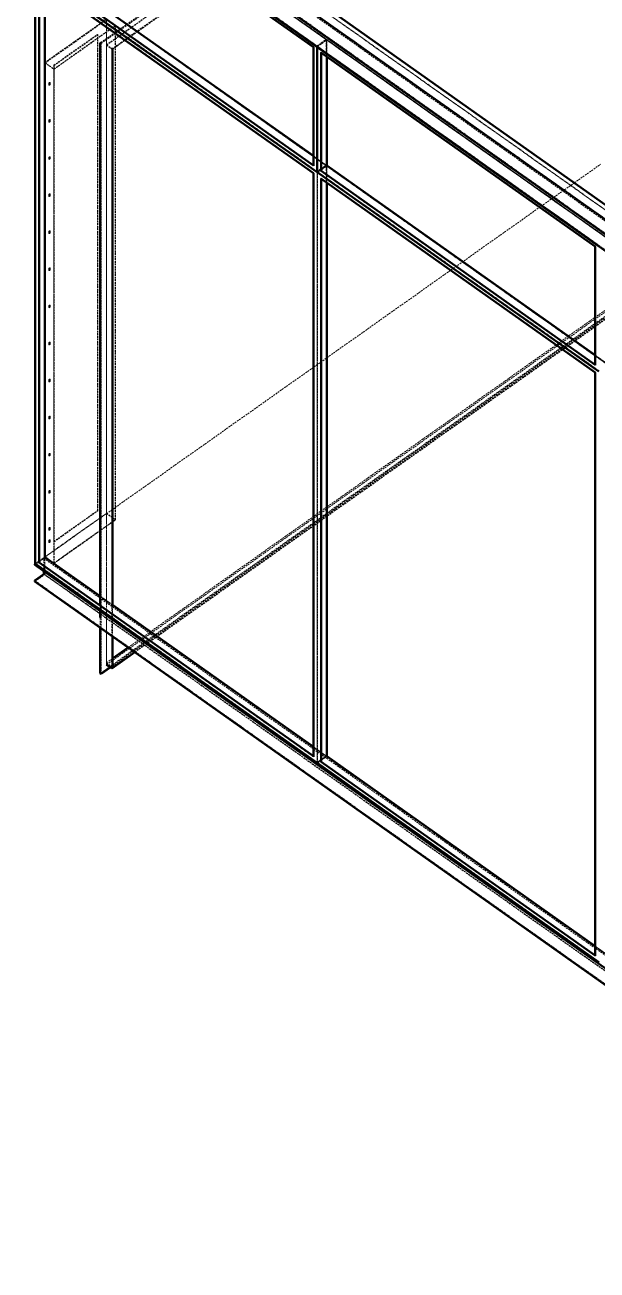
# Model space of a CAD drawing. Header units: millimetres. Extents: x 909 to 14018, y 345 to 10005.
# Drawn here: x 1117 to 2345, y 1130 to 3801 of the extents above; entities that cross this region are included whole.
import ezdxf

# ---------------------------------------------------------------- set-up
doc = ezdxf.new("R2010")
doc.units = ezdxf.units.MM
doc.linetypes.add('Hidden', pattern=[15, 5, -3, 5, -2])
for name, color, linetype, lineweight in [('Default', 7, 'Continuous', 50), ('Edges', 7, 'Hidden', 15), ('HiddenEdges', 2, 'Hidden', 15), ('HiddenSilhouettes', 2, 'Hidden', 15), ('HiddenWires', 7, 'Hidden', 15), ('Silhouettes', 7, 'Continuous', 50), ('Wires', 7, 'Hidden', 15)]:
    doc.layers.add(name, color=color, linetype=linetype, lineweight=lineweight)

# ---------------------------------------------------------------- blocks, each defined once
blk = doc.blocks.new('Isometric')
at = {"layer": 'Edges'}
for points in [[(-2319.3, 1424.8), (-70.7, -165.2)], [(-2319.3, 1377.4), (-70.7, -212.6)], [(-2279, -691.2), (-2279, 977.6)], [(-1456.6, 881.7), (-650.5, 311.7)], [(-2103.6, 795), (-2101.5, 793.5)], [(-2086, 789), (-2070.4, 778)], [(-1472.9, 428.8), (-688, -126.2)], [(-1472.9, -1261.2), (-1472.9, 407.6)], [(-2278.2, -686.6), (-2261.9, -675.1)], [(-2291, -695.3), (495, -2665.3)], [(-2279, -691.2), (-2278.2, -690.6)], [(-2291, -742.7), (495, -2712.7)], [(-1472.9, -1261.2), (-688, -1816.2)]]:
    blk.add_lwpolyline(points, dxfattribs=at)
for points in [[(-2267, 1377.4, 0), (-70.7, -175.6, 0)], [(-2279, 998.8, 0), (-1494.1, 443.8, 0)], [(-2101.5, -815.5, 0), (-2101.5, 793.5, 0)], [(-2086, -799.5, 0), (-2086, 789, 0)], [(-2070.4, -810.5, 0), (-2070.4, 778, 0)], [(-1472.9, 428.8, 0), (-1472.9, 768.2, 0)], [(-2261.9, 738.3, 0), (-2236.7, 720.5, 0)], [(-2236.7, -692.9, 0), (-2236.7, 720.5, 0)], [(-1472.9, 428.8, 0), (-1472.1, 429.4, 0)], [(-1472.1, 433.4, 0), (-1455.8, 444.9, 0)], [(-1483.5, -1264.3, 0), (-1483.5, 425.7, 0)], [(-2279, -691.2, 0), (-1494.1, -1246.2, 0)], [(-2264.9, -724.2, 0), (-2103.6, -838.2, 0)], [(-2101.5, -848.4, 0), (-2101.5, -831.4, 0)], [(-2086, -850.7, 0), (-2086, -842.4, 0)], [(-2086, -850.7, 0), (495, -2675.7, 0)], [(-2070.4, -861.7, 0), (-2070.4, -853.4, 0)], [(-2101.5, -1009.6, 0), (-2101.5, -878.8, 0)], [(-2086, -983.1, 0), (-2086, -889.8, 0)], [(-2070.4, -994.1, 0), (-2070.4, -900.8, 0)], [(-2068.3, -990.4, 0), (-2006, -946.4, 0)], [(-1472.1, -1256.6, 0), (-1455.8, -1245.1, 0)], [(-1472.9, -1261.2, 0), (-1472.1, -1260.6, 0)]]:
    blk.add_polyline3d(points, dxfattribs=at)
at = {"layer": 'HiddenEdges'}
for points in [[(-2086, 789.8), (-318.2, 2039.8)], [(-2289.6, 1356.3), (-1483.5, 786.3)], [(-2262.7, 1375.3), (-70.7, -174.7)], [(-2262.7, 1374.5), (-1456.6, 804.5)], [(-2278.2, 1338.8), (-1493.3, 783.8)], [(-2086, 789), (-1695.1, 1065.3)], [(-2070.4, 778), (-1679.6, 1054.3)], [(-2261.9, 1013.2), (-1457.5, 444.4)], [(-1454.9, 880.8), (-650.5, 312)], [(-1435.4, 880.8), (-650.5, 325.8)], [(-2236.7, 720.5), (-2059.9, 845.5)], [(-2236.7, 731.3), (-2112, 819.5)], [(-1454.9, 854.8), (-650.5, 286)], [(-2086, 789.8), (-2068.3, 777.3)], [(-1494.1, 783.2), (-1493.3, 783.8)], [(-1483.5, 786.3), (-1456.6, 805.3)], [(-1483.5, 786.7), (-1457.5, 805.1)], [(-1483.5, 786.3), (-677.4, 216.3)], [(-1481.8, 785.5), (-677.4, 216.7)], [(-1456.6, 804.5), (-1455.8, 805.1)], [(-1455.8, 803.9), (-651.4, 235.1)], [(-1472.1, 768.8), (-687.2, 213.8)], [(-2262.7, 738.9), (-2261.9, 738.3)], [(-2250.7, 679.4), (-2250.5, 680.2)], [(-2250.7, 679.4), (-2250.7, 675.8)], [(-2250.5, 680.2), (-2250, 681.1)], [(-2249.3, 681.8), (-2248.6, 682.1)], [(-2249.3, 681.8), (-2248.5, 681.2)], [(-2248.6, 682.1), (-2247.8, 681.5)], [(-2248.6, 682.1), (-2248.1, 682)], [(-2247.2, 681.4), (-2247, 680.8)], [(-2247.2, 676.4), (-2247, 677.2)], [(-2247, 677.2), (-2247, 678.7)], [(-2250.7, 675.8), (-2250.5, 675.3)], [(-2250, 675.1), (-2249.2, 674.5)], [(-2249.3, 675.4), (-2248.5, 674.8)], [(-2249.2, 674.5), (-2248.5, 674.8)], [(-2248.5, 674.8), (-2247.8, 675.5)], [(-2250.7, 573.3), (-2250.5, 574.2)], [(-2250.7, 573.3), (-2250.7, 569.8)], [(-2250.5, 574.2), (-2250, 575)], [(-2249.3, 575.7), (-2248.6, 576)], [(-2249.3, 575.7), (-2248.5, 575.1)], [(-2248.6, 576), (-2247.8, 575.4)], [(-2247.8, 569.5), (-2247.2, 570.3)], [(-2247.2, 575.3), (-2247, 574.7)], [(-2247.2, 570.3), (-2247, 571.2)], [(-2247, 574.7), (-2247, 571.2)], [(-2250.7, 569.8), (-2250.5, 569.2)], [(-2250, 569.1), (-2249.2, 568.5)], [(-2249.7, 568.6), (-2249.2, 568.5)], [(-2249.3, 569.4), (-2248.5, 568.8)], [(-2249.2, 568.5), (-2248.5, 568.8)], [(-2248.5, 568.8), (-2247.8, 569.5)], [(-2250.7, 467.3), (-2250.5, 468.1)], [(-2250.7, 467.3), (-2250.7, 463.7)], [(-2250.7, 463.7), (-2250.5, 463.1)], [(-2249.3, 469.7), (-2248.6, 470)], [(-2249.3, 469.7), (-2248.5, 469.1)], [(-2249.3, 463.3), (-2248.5, 462.7)], [(-2248.6, 470), (-2247.8, 469.4)], [(-2248.5, 462.7), (-2247.8, 463.4)], [(-2247.8, 463.4), (-2247.2, 464.3)], [(-2247.2, 469.2), (-2247, 468.7)], [(-2247.2, 464.3), (-2247, 465.1)], [(-2247, 468.7), (-2247, 465.1)], [(-2250, 463), (-2249.2, 462.4)], [(-2249.7, 462.5), (-2249.2, 462.4)], [(-2249.2, 462.4), (-2248.5, 462.7)], [(-1483.5, 425.7), (-1456.6, 444.7)], [(-1483.5, 426), (-1457.5, 444.4)], [(-1481.8, 426.5), (-1472.1, 433.4)], [(-1494.1, 422.6), (-1493.3, 423.2)], [(-1472.1, 408.2), (-687.2, -146.8)], [(-2250.7, 361.2), (-2250.5, 362)], [(-2250.7, 361.2), (-2250.7, 357.7)], [(-2250.7, 357.7), (-2250.5, 357.1)], [(-2250.5, 362), (-2250, 362.9)], [(-2250, 356.9), (-2249.2, 356.3)], [(-2249.3, 363.6), (-2248.6, 363.9)], [(-2249.3, 363.6), (-2248.5, 363)], [(-2249.3, 357.2), (-2248.5, 356.6)], [(-2249.2, 356.3), (-2248.5, 356.6)], [(-2248.6, 363.9), (-2247.8, 363.3)], [(-2248.5, 356.6), (-2247.8, 357.3)], [(-2247.8, 357.3), (-2247.2, 358.2)], [(-2247.2, 363.2), (-2247, 362.6)], [(-2247.2, 358.2), (-2247, 359.1)], [(-2247, 362.6), (-2247, 359.1)], [(-2250.7, 255.1), (-2250.5, 256)], [(-2250.7, 255.1), (-2250.7, 251.6)], [(-2250.7, 251.6), (-2250.5, 251)], [(-2250.5, 256), (-2250, 256.8)], [(-2250, 250.9), (-2249.2, 250.3)], [(-2249.7, 250.4), (-2249.2, 250.3)], [(-2249.3, 257.5), (-2248.6, 257.8)], [(-2249.3, 257.5), (-2248.5, 256.9)], [(-2249.3, 251.2), (-2248.5, 250.6)], [(-2249.2, 250.3), (-2248.5, 250.6)], [(-2248.6, 257.8), (-2247.8, 257.2)], [(-2248.5, 250.6), (-2247.8, 251.3)], [(-2247.2, 252.1), (-2247, 253)], [(-2247, 256.5), (-2247, 254.5)], [(-2103.6, -1008.1), (-300.5, 266.9)], [(-688, 213.2), (-687.2, 213.8)], [(-2250.7, 149.1), (-2250.5, 149.9)], [(-2250.7, 149.1), (-2250.7, 145.5)], [(-2250, 144.8), (-2249.2, 144.2)], [(-2249.7, 144.3), (-2249.2, 144.2)], [(-2249.3, 151.5), (-2248.6, 151.8)], [(-2249.3, 151.5), (-2248.5, 150.9)], [(-2249.3, 145.1), (-2248.5, 144.5)], [(-2249.2, 144.2), (-2248.5, 144.5)], [(-2248.6, 151.8), (-2247.8, 151.2)], [(-2248.5, 144.5), (-2247.8, 145.2)], [(-2247.8, 145.2), (-2247.2, 146.1)], [(-2247.2, 151), (-2247, 150.5)], [(-2247.2, 146.1), (-2247, 146.9)], [(-2247, 150.5), (-2247, 146.9)], [(-2006, -946.4), (-428.1, 169.4)], [(-2250.7, 43), (-2250.5, 43.8)], [(-2250.7, 43), (-2250.7, 39.5)], [(-2250.7, 39.5), (-2250.5, 38.9)], [(-2250.5, 43.8), (-2249.7, 43.2)], [(-2250, 44.7), (-2249.2, 44.1)], [(-2250, 38.7), (-2249.2, 38.1)], [(-2249.3, 45.4), (-2248.6, 45.7)], [(-2249.2, 38.1), (-2248.5, 38.4)], [(-2248.6, 45.7), (-2248.1, 45.6)], [(-2248.6, 39.7), (-2247.8, 39.1)], [(-2248.5, 38.4), (-2247.8, 39.1)], [(-2248.1, 40.6), (-2247.2, 40)], [(-2247.8, 39.1), (-2247.2, 40)], [(-2247.2, 45), (-2247, 44.4)], [(-2247.2, 40), (-2247, 40.9)], [(-2247, 44.4), (-2247, 40.9)], [(-2250.7, -63.1), (-2250.5, -62.2)], [(-2250.7, -63.1), (-2250.7, -66.6)], [(-2250.7, -66.6), (-2250.5, -67.2)], [(-2250.5, -62.2), (-2250, -61.4)], [(-2250.5, -62.2), (-2249.7, -62.8)], [(-2250, -61.4), (-2249.2, -62)], [(-2250, -67.3), (-2249.2, -67.9)], [(-2249.3, -60.7), (-2248.6, -60.4)], [(-2249.2, -67.9), (-2248.5, -67.6)], [(-2248.6, -60.4), (-2247.8, -61)], [(-2248.6, -66.3), (-2247.8, -66.9)], [(-2248.5, -67.6), (-2247.8, -66.9)], [(-2248.1, -65.5), (-2247.2, -66.1)], [(-2247.8, -66.9), (-2247.2, -66.1)], [(-2247.2, -61.1), (-2247, -61.7)], [(-2247.2, -66.1), (-2247, -65.2)], [(-2247, -61.7), (-2247, -65.2)], [(-2250.7, -169.1), (-2250.7, -172.7)], [(-2250.7, -172.7), (-2250.5, -173.3)], [(-2250.5, -168.3), (-2250, -167.4)], [(-2250.5, -168.3), (-2249.7, -168.9)], [(-2250, -167.4), (-2249.2, -168)], [(-2250, -173.4), (-2249.2, -174)], [(-2249.3, -166.7), (-2248.6, -166.4)], [(-2249.2, -174), (-2248.5, -173.7)], [(-2248.6, -166.4), (-2247.8, -167)], [(-2248.6, -172.4), (-2247.8, -173)], [(-2248.5, -173.7), (-2247.8, -173)], [(-2248.1, -171.5), (-2247.2, -172.1)], [(-2247.8, -173), (-2247.2, -172.1)], [(-2247.2, -167.2), (-2247, -167.7)], [(-2247.2, -172.1), (-2247, -171.3)], [(-2247, -171.3), (-2247, -167.7)], [(-688, -147.4), (-687.2, -146.8)], [(-2250.7, -275.2), (-2250.7, -278.7)], [(-2250.7, -278.7), (-2250.5, -279.3)], [(-2250.5, -274.4), (-2250, -273.5)], [(-2250.5, -274.4), (-2249.7, -275)], [(-2250, -273.5), (-2249.2, -274.1)], [(-2250, -279.5), (-2249.2, -280.1)], [(-2249.3, -272.8), (-2248.6, -272.5)], [(-2249.2, -280.1), (-2248.5, -279.8)], [(-2248.6, -272.5), (-2247.8, -273.1)], [(-2248.6, -278.5), (-2247.8, -279.1)], [(-2248.5, -279.8), (-2247.8, -279.1)], [(-2248.1, -277.6), (-2247.2, -278.2)], [(-2247.8, -279.1), (-2247.2, -278.2)], [(-2247.2, -273.2), (-2247, -273.8)], [(-2247.2, -278.2), (-2247, -277.3)], [(-2247, -273.8), (-2247, -277.3)], [(-2250.7, -381.3), (-2250.7, -384.8)], [(-2250.7, -384.8), (-2250.5, -385.4)], [(-2250.5, -380.4), (-2250, -379.6)], [(-2250.5, -380.4), (-2249.7, -381)], [(-2250, -385.5), (-2249.2, -386.1)], [(-2249.3, -378.9), (-2248.6, -378.6)], [(-2249.3, -378.9), (-2248.5, -379.5)], [(-2249.3, -385.2), (-2248.5, -385.8)], [(-2249.2, -386.1), (-2248.5, -385.8)], [(-2248.6, -378.6), (-2247.8, -379.2)], [(-2248.5, -385.8), (-2247.8, -385.1)], [(-2247.8, -385.1), (-2247.2, -384.3)], [(-2247.2, -379.3), (-2247, -379.9)], [(-2247.2, -384.3), (-2247, -383.4)], [(-2247, -379.9), (-2247, -383.4)], [(-2250.7, -487.3), (-2250.7, -490.9)], [(-2250.7, -490.9), (-2250.5, -491.4)], [(-2250.5, -486.5), (-2250, -485.6)], [(-2249.3, -484.9), (-2248.6, -484.6)], [(-2249.2, -492.2), (-2248.5, -491.9)], [(-2248.6, -484.6), (-2248.1, -484.8)], [(-2248.6, -484.6), (-2247.8, -485.2)], [(-2248.1, -489.7), (-2247.2, -490.3)], [(-2247.8, -491.2), (-2247.2, -490.3)], [(-2247.2, -485.4), (-2247, -485.9)], [(-2247.2, -490.3), (-2247, -489.5)], [(-2247, -485.9), (-2247, -489.5)], [(-2235.9, -631.5), (-2111.1, -543.3)], [(-2235.9, -692.3), (-2060.8, -568.5)], [(-2086, -550.3), (-2059.9, -568.7)], [(-2250.7, -593.4), (-2250.5, -592.6)], [(-2250.7, -593.4), (-2250.7, -596.9)], [(-2250.7, -596.9), (-2250.5, -597.5)], [(-2249.3, -591), (-2248.6, -590.7)], [(-2249.3, -591), (-2248.5, -591.6)], [(-2249.3, -597.4), (-2248.5, -598)], [(-2249.2, -598.3), (-2248.5, -598)], [(-2248.5, -598), (-2247.8, -597.3)], [(-2247.8, -597.3), (-2247.2, -596.4)], [(-2247.2, -591.4), (-2247, -592)], [(-2247.2, -596.4), (-2247, -595.5)], [(-2247, -595.5), (-2247, -592)], [(-2250.7, -628.8), (-2250.5, -627.9)], [(-2250.7, -628.8), (-2250.7, -632.3)], [(-2250.7, -632.3), (-2250.5, -632.9)], [(-2250.5, -627.9), (-2250, -627)], [(-2250, -627), (-2249.2, -627.6)], [(-2249.7, -633.5), (-2249.2, -633.6)], [(-2249.3, -626.3), (-2248.6, -626)], [(-2249.2, -633.6), (-2248.5, -633.3)], [(-2248.6, -626), (-2248.1, -626.2)], [(-2248.5, -633.3), (-2247.8, -632.6)], [(-2248.1, -631.1), (-2247.2, -631.7)], [(-2247.8, -632.6), (-2247.2, -631.7)], [(-2247.2, -626.8), (-2247, -627.4)], [(-2247, -627.4), (-2247, -630.9)], [(-2262.7, -676.2), (-2261.9, -675.6)], [(-2261.9, -675.6), (-1455.8, -1245.6)], [(-2291, -697.4), (-2264.9, -678.9)], [(-2287.9, -693.5), (-2278.2, -686.6)], [(-2103.6, -838.2), (-2086, -850.7)], [(-1456.6, -1245.3), (-650.5, -1815.3)], [(-1455.8, -1245.6), (-649.7, -1815.6)]]:
    blk.add_lwpolyline(points, dxfattribs=at)
for points in [[(-2287.9, 1355.5, 0), (-1483.5, 786.7, 0)], [(-2261.9, 1373.9, 0), (-1457.5, 805.1, 0)], [(-2101.5, 793.5, 0), (-1706.1, 1073.1, 0)], [(-2262.7, -675.3, 0), (-2262.7, 1014.7, 0)], [(-2262.7, 1014.7, 0), (-1456.6, 444.7, 0)], [(-2261.9, -675.6, 0), (-2261.9, 1014.4, 0)], [(-2261.9, 1014.4, 0), (-1455.8, 444.4, 0)], [(-2287.9, 994.8, 0), (-1483.5, 426, 0)], [(-2278.2, 978.2, 0), (-1493.3, 423.2, 0)], [(-2086, -550.3, 0), (-2086, 863.9, 0)], [(-2086, 763.5, 0), (-2086, 861.9, 0)], [(-2060.8, -568.5, 0), (-2060.8, 844.1, 0)], [(-2111.1, -543.3, 0), (-2111.1, 818.9, 0)], [(-2086, -977.9, 0), (-2086, 789.8, 0)], [(-1493.3, 444.4, 0), (-1493.3, 783.8, 0)], [(-1483.5, 427.7, 0), (-1483.5, 786.7, 0)], [(-1457.5, 446.1, 0), (-1457.5, 805.1, 0)], [(-1456.6, 444.7, 0), (-1456.6, 805.3, 0)], [(-1456.6, 804.5, 0), (-650.5, 234.5, 0)], [(-2261, 738.1, 0), (-2235.9, 720.3, 0)], [(-2236.7, 731.3, 0), (-2235.9, 730.7, 0)], [(-2236.7, -630.9, 0), (-2236.7, 731.3, 0)], [(-2250, 681.1, 0), (-2249.3, 681.8, 0)], [(-2247, 680.8, 0), (-2247, 678.7, 0)], [(-2249.7, 674.7, 0), (-2249.2, 674.5, 0)], [(-2247.8, 675.5, 0), (-2247.2, 676.4, 0)], [(-2250, 575, 0), (-2249.3, 575.7, 0)], [(-2248.6, 576, 0), (-2248.1, 575.9, 0)], [(-2250.5, 468.1, 0), (-2250, 469, 0)], [(-2250, 469, 0), (-2249.3, 469.7, 0)], [(-2248.6, 470, 0), (-2248.1, 469.8, 0)], [(-1457.5, -1243.9, 0), (-1457.5, 444.4, 0)], [(-1456.6, 444.7, 0), (-650.5, -125.3, 0)], [(-1455.8, 444.4, 0), (-649.7, -125.6, 0)], [(-1455.8, 443.2, 0), (-651.4, -125.6, 0)], [(-1493.3, -1245.6, 0), (-1493.3, 423.2, 0)], [(-1483.5, -1262.3, 0), (-1483.5, 426, 0)], [(-1481.8, 424.8, 0), (-677.4, -144, 0)], [(-2250, 362.9, 0), (-2249.3, 363.6, 0)], [(-2249.7, 356.5, 0), (-2249.2, 356.3, 0)], [(-2248.6, 363.9, 0), (-2248.1, 363.8, 0)], [(-2250, 256.8, 0), (-2249.3, 257.5, 0)], [(-2248.6, 257.8, 0), (-2248.1, 257.7, 0)], [(-2247.8, 251.3, 0), (-2247.2, 252.1, 0)], [(-2247.2, 257.1, 0), (-2247, 256.5, 0)], [(-2247, 253, 0), (-2247, 254.5, 0)], [(-687.2, -125.6, 0), (-687.2, 213.8, 0)], [(-2250.7, 145.5, 0), (-2250.5, 144.9, 0)], [(-2250.5, 149.9, 0), (-2250, 150.8, 0)], [(-2250, 150.8, 0), (-2249.3, 151.5, 0)], [(-2248.6, 151.8, 0), (-2248.1, 151.6, 0)], [(-2250.5, 43.8, 0), (-2250, 44.7, 0)], [(-2250, 44.7, 0), (-2249.3, 45.4, 0)], [(-2249.7, 38.3, 0), (-2249.2, 38.1, 0)], [(-2248.6, 45.7, 0), (-2247.8, 45.1, 0)], [(-2250, -61.4, 0), (-2249.3, -60.7, 0)], [(-2249.7, -67.8, 0), (-2249.2, -67.9, 0)], [(-2248.6, -60.4, 0), (-2248.1, -60.5, 0)], [(-2250.7, -169.1, 0), (-2250.5, -168.3, 0)], [(-2250, -167.4, 0), (-2249.3, -166.7, 0)], [(-2249.7, -173.9, 0), (-2249.2, -174, 0)], [(-2248.6, -166.4, 0), (-2248.1, -166.6, 0)], [(-687.2, -1815.6, 0), (-687.2, -146.8, 0)], [(-2250.7, -275.2, 0), (-2250.5, -274.4, 0)], [(-2250, -273.5, 0), (-2249.3, -272.8, 0)], [(-2249.7, -279.9, 0), (-2249.2, -280.1, 0)], [(-2248.6, -272.5, 0), (-2248.1, -272.6, 0)], [(-2250.7, -381.3, 0), (-2250.5, -380.4, 0)], [(-2250, -379.6, 0), (-2249.3, -378.9, 0)], [(-2249.7, -386, 0), (-2249.2, -386.1, 0)], [(-2248.6, -378.6, 0), (-2248.1, -378.7, 0)], [(-2250.7, -487.3, 0), (-2250.5, -486.5, 0)], [(-2250.5, -486.5, 0), (-2249.7, -487.1, 0)], [(-2250, -485.6, 0), (-2249.3, -484.9, 0)], [(-2249.7, -492, 0), (-2249.2, -492.2, 0)], [(-2248.5, -491.9, 0), (-2247.8, -491.2, 0)], [(-2262.7, -675.3, 0), (-2086, -550.3, 0)], [(-2261, -674.5, 0), (-2086, -550.7, 0)], [(-2112, -542.7, 0), (-2111.1, -543.3, 0)], [(-2086, -550.7, 0), (-2060.8, -568.5, 0)], [(-2250.5, -592.6, 0), (-2250, -591.7, 0)], [(-2250, -591.7, 0), (-2249.3, -591, 0)], [(-2249.7, -598.1, 0), (-2249.2, -598.3, 0)], [(-2248.6, -590.7, 0), (-2248.1, -590.8, 0)], [(-2250, -627, 0), (-2249.3, -626.3, 0)], [(-2250, -633, 0), (-2249.2, -633.6, 0)], [(-2247.2, -631.7, 0), (-2247, -630.9, 0)], [(-2262.7, -724.8, 0), (-2262.7, -675.3, 0)], [(-2236.7, -693.7, 0), (-2236.7, -692.9, 0)], [(-2291, -744.8, 0), (-2262.7, -724.8, 0)], [(-2262.7, -724.8, 0), (495, -2674.8, 0)], [(-2101.5, -831.4, 0), (-2101.5, -815.5, 0)], [(-2086, -842.4, 0), (-2086, -799.5, 0)], [(-2070.4, -853.4, 0), (-2070.4, -810.5, 0)], [(-2101.5, -878.8, 0), (-2101.5, -848.4, 0)], [(-2086, -889.8, 0), (-2086, -850.7, 0)], [(-2070.4, -900.8, 0), (-2070.4, -861.7, 0)], [(-1456.6, -1246.2, 0), (-1456.6, -1187.7, 0)], [(-1481.8, -1263.5, 0), (-1472.1, -1256.6, 0)]]:
    blk.add_polyline3d(points, dxfattribs=at)
at = {"layer": 'HiddenSilhouettes'}
for points in [[(-2267, 1422.7), (-70.7, -130.3)], [(-2261.9, 1375.1), (-1455.8, 805.1)], [(-2101.9, 796.3), (-1708.3, 1074.6)], [(-2262.7, 738.9), (-2086, 863.9)], [(-2261, 738.1), (-2086, 861.9)], [(-2235.9, 720.3), (-2060.8, 844.1)], [(-2112, -542.7), (-2112, 819.5)], [(-2112, 819.5), (-2111.1, 818.9)], [(-1481.8, 785.5), (-1455.8, 803.9)], [(-2261, -674.5), (-2261, 738.1)], [(-2249.9, 678.8), (-2249.7, 679.6)], [(-2249.9, 678.7), (-2249.9, 678.8)], [(-2249.9, 678.7), (-2249.9, 675.2)], [(-2249.2, 680.5), (-2248.5, 681.2)], [(-2248.5, 681.2), (-2247.8, 681.5)], [(-2248.1, 677), (-2247.9, 677.8)], [(-2247.9, 677.8), (-2247.9, 678.7)], [(-2250.5, 675.3), (-2250, 675.1)], [(-2250.5, 675.3), (-2249.7, 674.7)], [(-2250, 675.1), (-2249.3, 675.4)], [(-2249.9, 675.2), (-2249.7, 674.7)], [(-2249.3, 675.4), (-2248.6, 676.1)], [(-2249.9, 572.7), (-2249.7, 573.6)], [(-2249.9, 572.7), (-2249.9, 569.2)], [(-2249.3, 569.4), (-2248.6, 570.1)], [(-2249.2, 574.4), (-2248.5, 575.1)], [(-2248.6, 570.1), (-2248.1, 570.9)], [(-2248.5, 575.1), (-2247.8, 575.4)], [(-2248.1, 575.9), (-2247.2, 575.3)], [(-2248.1, 575.9), (-2247.9, 575.3)], [(-2248.1, 570.9), (-2247.9, 571.8)], [(-2247.9, 575.3), (-2247.9, 571.8)], [(-2247.8, 575.4), (-2247.2, 575.3)], [(-2250.5, 569.2), (-2249.7, 568.6)], [(-2250.5, 569.2), (-2250, 569.1)], [(-2250.5, 463.1), (-2249.7, 462.5)], [(-2250, 463), (-2249.3, 463.3)], [(-2249.9, 466.7), (-2249.7, 467.5)], [(-2249.9, 466.7), (-2249.9, 463.1)], [(-2249.9, 463.1), (-2249.7, 462.5)], [(-2249.7, 467.5), (-2249.2, 468.4)], [(-2249.3, 463.3), (-2248.6, 464)], [(-2249.2, 468.4), (-2248.5, 469.1)], [(-2248.6, 464), (-2248.1, 464.9)], [(-2248.5, 469.1), (-2247.8, 469.4)], [(-2248.1, 469.8), (-2247.9, 469.3)], [(-2248.1, 469.8), (-2247.2, 469.2)], [(-2248.1, 464.9), (-2247.9, 465.7)], [(-2247.9, 469.3), (-2247.9, 465.7)], [(-1494.1, 472), (-1457.5, 446.1)], [(-1494.1, 445), (-1493.3, 444.4)], [(-1494.1, 443.8), (-1493.3, 444.4)], [(-1483.5, 427.7), (-1457.5, 446.1)], [(-1456.6, 443.8), (-1455.8, 444.4)], [(-1481.8, 426.5), (-677.4, -142.3)], [(-1472.9, 407.6), (-1472.1, 408.2)], [(-2250.5, 357.1), (-2249.7, 356.5)], [(-2250, 356.9), (-2249.3, 357.2)], [(-2249.9, 360.6), (-2249.7, 361.4)], [(-2249.9, 360.6), (-2249.9, 357.1)], [(-2249.9, 357.1), (-2249.7, 356.5)], [(-2249.7, 361.4), (-2249.2, 362.3)], [(-2249.3, 357.2), (-2248.6, 357.9)], [(-2249.2, 362.3), (-2248.5, 363)], [(-2248.5, 363), (-2247.8, 363.3)], [(-2248.1, 363.8), (-2247.2, 363.2)], [(-2248.1, 363.8), (-2247.9, 363.2)], [(-2248.1, 358.8), (-2247.9, 359.7)], [(-2247.9, 363.2), (-2247.9, 359.7)], [(-2250.5, 251), (-2249.7, 250.4)], [(-2250.5, 251), (-2250, 250.9)], [(-2250, 250.9), (-2249.3, 251.2)], [(-2249.9, 254.5), (-2249.7, 255.4)], [(-2249.9, 254.5), (-2249.9, 254.5)], [(-2249.9, 251), (-2249.7, 250.4)], [(-2249.7, 255.4), (-2249.2, 256.2)], [(-2249.3, 251.2), (-2248.6, 251.9)], [(-2249.2, 256.2), (-2248.5, 256.9)], [(-2248.6, 251.9), (-2248.1, 252.7)], [(-2248.5, 256.9), (-2247.8, 257.2)], [(-2248.1, 257.7), (-2247.2, 257.1)], [(-2248.1, 257.7), (-2247.9, 257.1)], [(-2248.1, 252.7), (-2247.9, 253.6)], [(-2247.9, 253.6), (-2247.9, 254.5)], [(-2247.8, 257.2), (-2247.2, 257.1)], [(-2086, -983.1), (-314, 269.9)], [(-2075, -990.8), (-298.4, 265.4)], [(-2023.6, -933.9), (-445.8, 181.9)], [(-2250.5, 144.9), (-2249.7, 144.3)], [(-2250.5, 144.9), (-2250, 144.8)], [(-2250, 144.8), (-2249.3, 145.1)], [(-2249.9, 148.5), (-2249.7, 149.3)], [(-2249.9, 148.5), (-2249.9, 144.9)], [(-2249.9, 144.9), (-2249.7, 144.3)], [(-2249.7, 149.3), (-2249.2, 150.2)], [(-2249.3, 145.1), (-2248.6, 145.8)], [(-2249.2, 150.2), (-2248.5, 150.9)], [(-2248.6, 145.8), (-2248.1, 146.7)], [(-2248.5, 150.9), (-2247.8, 151.2)], [(-2248.1, 151.6), (-2247.9, 151.1)], [(-2248.1, 151.6), (-2247.2, 151)], [(-2248.1, 146.7), (-2247.9, 147.5)], [(-2247.9, 151.1), (-2247.9, 147.5)], [(-2004.5, -947.4), (-426.6, 168.3)], [(-2250.5, 38.9), (-2249.7, 38.3)], [(-2250, 38.7), (-2249.3, 39)], [(-2249.9, 42.4), (-2249.7, 43.2)], [(-2249.9, 42.4), (-2249.9, 38.9)], [(-2249.9, 38.9), (-2249.7, 38.3)], [(-2249.7, 43.2), (-2249.2, 44.1)], [(-2249.3, 39), (-2248.6, 39.7)], [(-2249.2, 44.1), (-2248.5, 44.8)], [(-2248.6, 39.7), (-2248.1, 40.6)], [(-2248.1, 45.6), (-2247.2, 45)], [(-2248.1, 40.6), (-2247.9, 41.5)], [(-2247.9, 45), (-2247.9, 41.5)], [(-2247.8, 45.1), (-2247.2, 45)], [(-2250.5, -67.2), (-2249.7, -67.8)], [(-2250, -67.3), (-2249.3, -67)], [(-2249.9, -63.7), (-2249.7, -62.8)], [(-2249.9, -63.7), (-2249.9, -67.2)], [(-2249.9, -67.2), (-2249.7, -67.8)], [(-2249.7, -62.8), (-2249.2, -62)], [(-2249.3, -67), (-2248.6, -66.3)], [(-2249.2, -62), (-2248.5, -61.3)], [(-2248.6, -66.3), (-2248.1, -65.5)], [(-2248.5, -61.3), (-2247.8, -61)], [(-2248.1, -60.5), (-2247.2, -61.1)], [(-2248.1, -60.5), (-2247.9, -61.1)], [(-2248.1, -65.5), (-2247.9, -64.6)], [(-2247.9, -61.1), (-2247.9, -64.6)], [(-688, -126.2), (-687.2, -125.6)], [(-2250.5, -173.3), (-2249.7, -173.9)], [(-2250, -173.4), (-2249.3, -173.1)], [(-2249.9, -169.7), (-2249.7, -168.9)], [(-2249.9, -169.7), (-2249.9, -173.3)], [(-2249.9, -173.3), (-2249.7, -173.9)], [(-2249.7, -168.9), (-2249.2, -168)], [(-2249.3, -173.1), (-2248.6, -172.4)], [(-2249.2, -168), (-2248.5, -167.3)], [(-2248.6, -172.4), (-2248.1, -171.5)], [(-2248.5, -167.3), (-2247.8, -167)], [(-2248.1, -166.6), (-2247.2, -167.2)], [(-2248.1, -166.6), (-2247.9, -167.1)], [(-2248.1, -171.5), (-2247.9, -170.7)], [(-2247.9, -167.1), (-2247.9, -169.7)], [(-2247.9, -170.7), (-2247.9, -169.7)], [(-2250.5, -279.3), (-2249.7, -279.9)], [(-2250, -279.5), (-2249.3, -279.2)], [(-2249.9, -275.8), (-2249.7, -275)], [(-2249.9, -275.8), (-2249.9, -279.3)], [(-2249.9, -279.3), (-2249.7, -279.9)], [(-2249.7, -275), (-2249.2, -274.1)], [(-2249.3, -279.2), (-2248.6, -278.5)], [(-2249.2, -274.1), (-2248.5, -273.4)], [(-2248.6, -278.5), (-2248.1, -277.6)], [(-2248.5, -273.4), (-2247.8, -273.1)], [(-2248.1, -272.6), (-2247.2, -273.2)], [(-2248.1, -272.6), (-2247.9, -273.2)], [(-2248.1, -277.6), (-2247.9, -276.7)], [(-2247.9, -273.2), (-2247.9, -276.7)], [(-2250.5, -385.4), (-2249.7, -386)], [(-2250, -385.5), (-2249.3, -385.2)], [(-2249.9, -381.9), (-2249.7, -381)], [(-2249.9, -381.9), (-2249.9, -385.4)], [(-2249.9, -385.4), (-2249.7, -386)], [(-2249.7, -381), (-2249.2, -380.2)], [(-2249.3, -385.2), (-2248.6, -384.5)], [(-2249.2, -380.2), (-2248.5, -379.5)], [(-2248.6, -384.5), (-2248.1, -383.7)], [(-2248.5, -379.5), (-2247.8, -379.2)], [(-2248.1, -378.7), (-2247.2, -379.3)], [(-2248.1, -378.7), (-2247.9, -379.3)], [(-2248.1, -383.7), (-2247.9, -382.8)], [(-2247.9, -379.3), (-2247.9, -382.8)], [(-2250.5, -491.4), (-2249.7, -492)], [(-2249.9, -487.9), (-2249.9, -491.5)], [(-2249.9, -491.5), (-2249.7, -492)], [(-2249.2, -486.2), (-2248.5, -485.5)], [(-2248.6, -490.6), (-2248.1, -489.7)], [(-2248.5, -485.5), (-2247.8, -485.2)], [(-2248.1, -484.8), (-2247.9, -485.3)], [(-2248.1, -489.7), (-2247.9, -488.9)], [(-2247.9, -485.3), (-2247.9, -488.9)], [(-2236.7, -630.9), (-2112, -542.7)], [(-2236.7, -693.7), (-2059.9, -568.7)], [(-2250.5, -597.5), (-2249.7, -598.1)], [(-2250.5, -597.5), (-2250, -597.7)], [(-2250, -597.7), (-2249.3, -597.4)], [(-2249.9, -594), (-2249.7, -593.2)], [(-2249.9, -594), (-2249.9, -597.5)], [(-2249.9, -597.5), (-2249.7, -598.1)], [(-2249.7, -593.2), (-2249.2, -592.3)], [(-2249.3, -597.4), (-2248.6, -596.7)], [(-2248.5, -591.6), (-2247.8, -591.3)], [(-2248.1, -590.8), (-2247.9, -591.4)], [(-2248.1, -590.8), (-2247.2, -591.4)], [(-2248.1, -595.8), (-2247.9, -594.9)], [(-2247.9, -591.4), (-2247.9, -593.9)], [(-2247.9, -594.9), (-2247.9, -593.9)], [(-2250.5, -632.9), (-2249.7, -633.5)], [(-2250.5, -632.9), (-2250, -633)], [(-2249.9, -629.4), (-2249.7, -628.5)], [(-2249.9, -629.4), (-2249.9, -632.9)], [(-2249.9, -632.9), (-2249.7, -633.5)], [(-2249.7, -628.5), (-2249.2, -627.6)], [(-2249.2, -627.6), (-2248.5, -626.9)], [(-2248.6, -632), (-2248.1, -631.1)], [(-2248.5, -626.9), (-2247.8, -626.6)], [(-2248.1, -626.2), (-2247.9, -626.8)], [(-2247.9, -626.8), (-2247.9, -630.3)], [(-2236.7, -630.9), (-2235.9, -631.5)], [(-2289.6, -694.3), (-2262.7, -675.3)], [(-2262.7, -675.3), (495, -2625.3)], [(-2262.7, -676.2), (-1456.6, -1246.2)], [(-2103.6, -787), (-2068.3, -812)], [(-2086, -977.9), (-2068.3, -965.4)], [(-2086, -977.9), (-2070.4, -988.9)], [(-1494.1, -1218), (-1457.5, -1243.9)], [(-1494.1, -1245), (-1493.3, -1245.6)], [(-1494.1, -1246.2), (-1493.3, -1245.6)], [(-1456.6, -1246.2), (-1455.8, -1245.6)], [(-1456.6, -1246.2), (-650.5, -1816.2)], [(-1481.8, -1263.5), (-677.4, -1832.3)], [(-688, -1788), (-651.4, -1813.9)]]:
    blk.add_lwpolyline(points, dxfattribs=at)
for points in [[(-2262.7, 1375.3, 0), (-1456.6, 805.3, 0)], [(-2068.3, 777.3, 0), (-1678.1, 1053.3, 0)], [(-2262.7, -676.2, 0), (-2262.7, 1013.8, 0)], [(-2262.7, 1013.8, 0), (-1456.6, 443.8, 0)], [(-2287.9, 996.5, 0), (-1483.5, 427.7, 0)], [(-2287.9, -693.5, 0), (-2287.9, 994.8, 0)], [(-2086, 863.9, 0), (-2059.9, 845.5, 0)], [(-2086, 861.9, 0), (-2060.8, 844.1, 0)], [(-2059.9, -568.7, 0), (-2059.9, 845.5, 0)], [(-2235.9, 730.7, 0), (-2111.1, 818.9, 0)], [(-1483.5, 784.3, 0), (-1483.5, 786.3, 0)], [(-1481.8, 426.5, 0), (-1481.8, 785.5, 0)], [(-1456.6, 805.3, 0), (-650.5, 235.3, 0)], [(-1456.6, 443.8, 0), (-1456.6, 804.5, 0)], [(-1455.8, 763.5, 0), (-1455.8, 805.1, 0)], [(-1455.8, 805.1, 0), (-649.7, 235.1, 0)], [(-1455.8, 756.1, 0), (-1455.8, 803.9, 0)], [(-1472.9, 768.2, 0), (-1472.1, 768.8, 0)], [(-1472.1, 767.6, 0), (-1472.1, 768.8, 0)], [(-2235.9, 678.7, 0), (-2235.9, 730.7, 0)], [(-2235.9, -692.3, 0), (-2235.9, 720.3, 0)], [(-2249.7, 679.6, 0), (-2249.2, 680.5, 0)], [(-2248.6, 676.1, 0), (-2248.1, 677, 0)], [(-2248.1, 682, 0), (-2247.9, 681.4, 0)], [(-2248.1, 682, 0), (-2247.2, 681.4, 0)], [(-2247.9, 681.4, 0), (-2247.9, 678.7, 0)], [(-2247.8, 681.5, 0), (-2247.2, 681.4, 0)], [(-2249.7, 573.6, 0), (-2249.2, 574.4, 0)], [(-2250, 569.1, 0), (-2249.3, 569.4, 0)], [(-2249.9, 569.2, 0), (-2249.7, 568.6, 0)], [(-1455.8, 444.4, 0), (-1455.8, 509, 0)], [(-2250.5, 463.1, 0), (-2250, 463, 0)], [(-2247.8, 469.4, 0), (-2247.2, 469.2, 0)], [(-1481.8, 424.8, 0), (-1455.8, 443.2, 0)], [(-1456.6, -1245.3, 0), (-1456.6, 444.7, 0)], [(-1456.6, 443.8, 0), (-650.5, -126.2, 0)], [(-1455.8, 424.2, 0), (-1455.8, 444.4, 0)], [(-1455.8, 395.5, 0), (-1455.8, 443.2, 0)], [(-1481.8, -1263.5, 0), (-1481.8, 424.8, 0)], [(-1472.1, 407, 0), (-1472.1, 408.2, 0)], [(-2250.5, 357.1, 0), (-2250, 356.9, 0)], [(-2248.6, 357.9, 0), (-2248.1, 358.8, 0)], [(-2247.8, 363.3, 0), (-2247.2, 363.2, 0)], [(-2249.9, 254.5, 0), (-2249.9, 251, 0)], [(-2247.9, 257.1, 0), (-2247.9, 254.5, 0)], [(-2247.8, 151.2, 0), (-2247.2, 151, 0)], [(-2250.5, 38.9, 0), (-2250, 38.7, 0)], [(-2248.5, 44.8, 0), (-2247.8, 45.1, 0)], [(-2248.1, 45.6, 0), (-2247.9, 45, 0)], [(-2250.5, -67.2, 0), (-2250, -67.3, 0)], [(-2247.8, -61, 0), (-2247.2, -61.1, 0)], [(-688, -98, 0), (-651.4, -123.9, 0)], [(-688, -125, 0), (-687.2, -125.6, 0)], [(-2250.5, -173.3, 0), (-2250, -173.4, 0)], [(-2247.8, -167, 0), (-2247.2, -167.2, 0)], [(-2250.5, -279.3, 0), (-2250, -279.5, 0)], [(-2247.8, -273.1, 0), (-2247.2, -273.2, 0)], [(-2250.5, -385.4, 0), (-2250, -385.5, 0)], [(-2247.8, -379.2, 0), (-2247.2, -379.3, 0)], [(-2250.5, -491.4, 0), (-2250, -491.6, 0)], [(-2250, -491.6, 0), (-2249.3, -491.3, 0)], [(-2249.9, -487.9, 0), (-2249.7, -487.1, 0)], [(-2249.7, -487.1, 0), (-2249.2, -486.2, 0)], [(-2249.3, -491.3, 0), (-2248.6, -490.6, 0)], [(-2248.1, -484.8, 0), (-2247.2, -485.4, 0)], [(-2247.8, -485.2, 0), (-2247.2, -485.4, 0)], [(-2249.2, -592.3, 0), (-2248.5, -591.6, 0)], [(-2248.6, -596.7, 0), (-2248.1, -595.8, 0)], [(-2247.8, -591.3, 0), (-2247.2, -591.4, 0)], [(-2250, -633, 0), (-2249.3, -632.7, 0)], [(-2249.3, -632.7, 0), (-2248.6, -632, 0)], [(-2248.1, -626.2, 0), (-2247.2, -626.8, 0)], [(-2248.1, -631.1, 0), (-2247.9, -630.3, 0)], [(-2247.8, -626.6, 0), (-2247.2, -626.8, 0)], [(-2261, -674.5, 0), (-2235.9, -692.3, 0)], [(-2287.9, -693.5, 0), (-1483.5, -1262.3, 0)], [(-2264.9, -715.9, 0), (-2264.9, -678.9, 0)], [(-2264.9, -678.9, 0), (495, -2630.4, 0)], [(-2103.6, -829.9, 0), (-2103.6, -814, 0)], [(-2068.3, -902.3, 0), (-2068.3, -812, 0)], [(-2103.6, -877.3, 0), (-2103.6, -848.4, 0)], [(-1455.8, -1245.6, 0), (-1455.8, -1187.7, 0)], [(-1483.5, -1262.3, 0), (-1457.5, -1243.9, 0)], [(-1483.5, -1264.3, 0), (-1456.6, -1245.3, 0)], [(-688, -1815, 0), (-687.2, -1815.6, 0)], [(-688, -1816.2, 0), (-687.2, -1815.6, 0)]]:
    blk.add_polyline3d(points, dxfattribs=at)
at = {"layer": 'HiddenWires'}
blk.add_lwpolyline([(-2086, -551.2), (-747.5, 395.3)], dxfattribs=at)
at = {"layer": 'Silhouettes'}
for points in [[(-2262.7, 1424.8), (-70.7, -125.2)], [(-2319.3, 1422.7), (-70.7, -167.3)], [(-2319.3, 1375.3), (-70.7, -214.7)], [(-2278.2, 999.4), (-1494.1, 445)], [(-2261.9, 1014.9), (-1494.1, 472)], [(-2279, 977.6), (-1494.1, 422.6)], [(-2278.2, -690.6), (-2278.2, 977)], [(-1435.4, 881.7), (-650.5, 326.7)], [(-2103.6, 795), (-2101.9, 796.3)], [(-1472.1, 429.4), (-688, -125)], [(-1455.8, 444.9), (-688, -98)], [(-1494.1, -1246.2), (-1494.1, 422.6)], [(-1472.9, 407.6), (-688, -147.4)], [(-2261.9, -675.1), (-2103.6, -787)], [(-2291, -697.4), (495, -2667.4)], [(-2289.6, -694.3), (-1483.5, -1264.3)], [(-2278.2, -690.6), (-1494.1, -1245)], [(-2291, -742.7), (-2264.9, -724.2)], [(-2291, -744.8), (495, -2714.8)], [(-2068.3, -812), (-1494.1, -1218)], [(-2070.4, -994.1), (-2004.5, -947.4)], [(-2068.3, -965.4), (-2023.6, -933.9)], [(-2086, -983.1), (-2070.4, -994.1)], [(-2070.4, -988.9), (-2068.3, -990.4)], [(-2103.6, -1008.1), (-2101.5, -1009.6)], [(-1472.1, -1260.6), (-688, -1815)]]:
    blk.add_lwpolyline(points, dxfattribs=at)
for points in [[(-2279, 1338.2, 0), (-1494.1, 783.2, 0)], [(-2289.6, -694.3, 0), (-2289.6, 995.7, 0)], [(-2289.6, 995.7, 0), (-1483.5, 425.7, 0)], [(-2261.9, -675.1, 0), (-2261.9, 965.5, 0)], [(-2103.6, -814, 0), (-2103.6, 795, 0)], [(-1483.5, 425.7, 0), (-1483.5, 784.3, 0)], [(-2068.3, -812, 0), (-2068.3, 777.3, 0)], [(-1494.1, 443.8, 0), (-1494.1, 783.2, 0)], [(-1472.9, 768.2, 0), (-688, 213.2, 0)], [(-1472.1, 429.4, 0), (-1472.1, 767.6, 0)], [(-1455.8, 444.9, 0), (-1455.8, 756.1, 0)], [(-1483.5, 425.7, 0), (-677.4, -144.3, 0)], [(-1472.1, -1260.6, 0), (-1472.1, 407, 0)], [(-1455.8, -1245.1, 0), (-1455.8, 395.5, 0)], [(-688, -126.2, 0), (-688, 213.2, 0)], [(-688, -1816.2, 0), (-688, -147.4, 0)], [(-2291, -695.3, 0), (-2289.6, -694.3, 0)], [(-2291, -697.4, 0), (-2291, -695.3, 0)], [(-2291, -744.8, 0), (-2291, -742.7, 0)], [(-2264.9, -724.2, 0), (-2264.9, -715.9, 0)], [(-2103.6, -848.4, 0), (-2103.6, -829.9, 0)], [(-2103.6, -1008.1, 0), (-2103.6, -877.3, 0)], [(-2068.3, -990.4, 0), (-2068.3, -902.3, 0)], [(-2101.5, -1009.6, 0), (-2075, -990.8, 0)], [(-1455.8, -1245.1, 0), (-688, -1788, 0)], [(-1483.5, -1264.3, 0), (-677.4, -1834.3, 0)]]:
    blk.add_polyline3d(points, dxfattribs=at)
at = {"layer": 'Wires'}
blk.add_lwpolyline([(-747.5, 395.3), (-671.8, 448.8)], dxfattribs=at)

msp = doc.modelspace()

# ---------------------------------------------------------------- block references
at = {"layer": 'Default', "xscale": 0.75, "yscale": 0.75, "zscale": 0.75}
msp.add_blockref('Isometric', (2856.5, 3166), dxfattribs=at)

doc.saveas('drawing.dxf')
